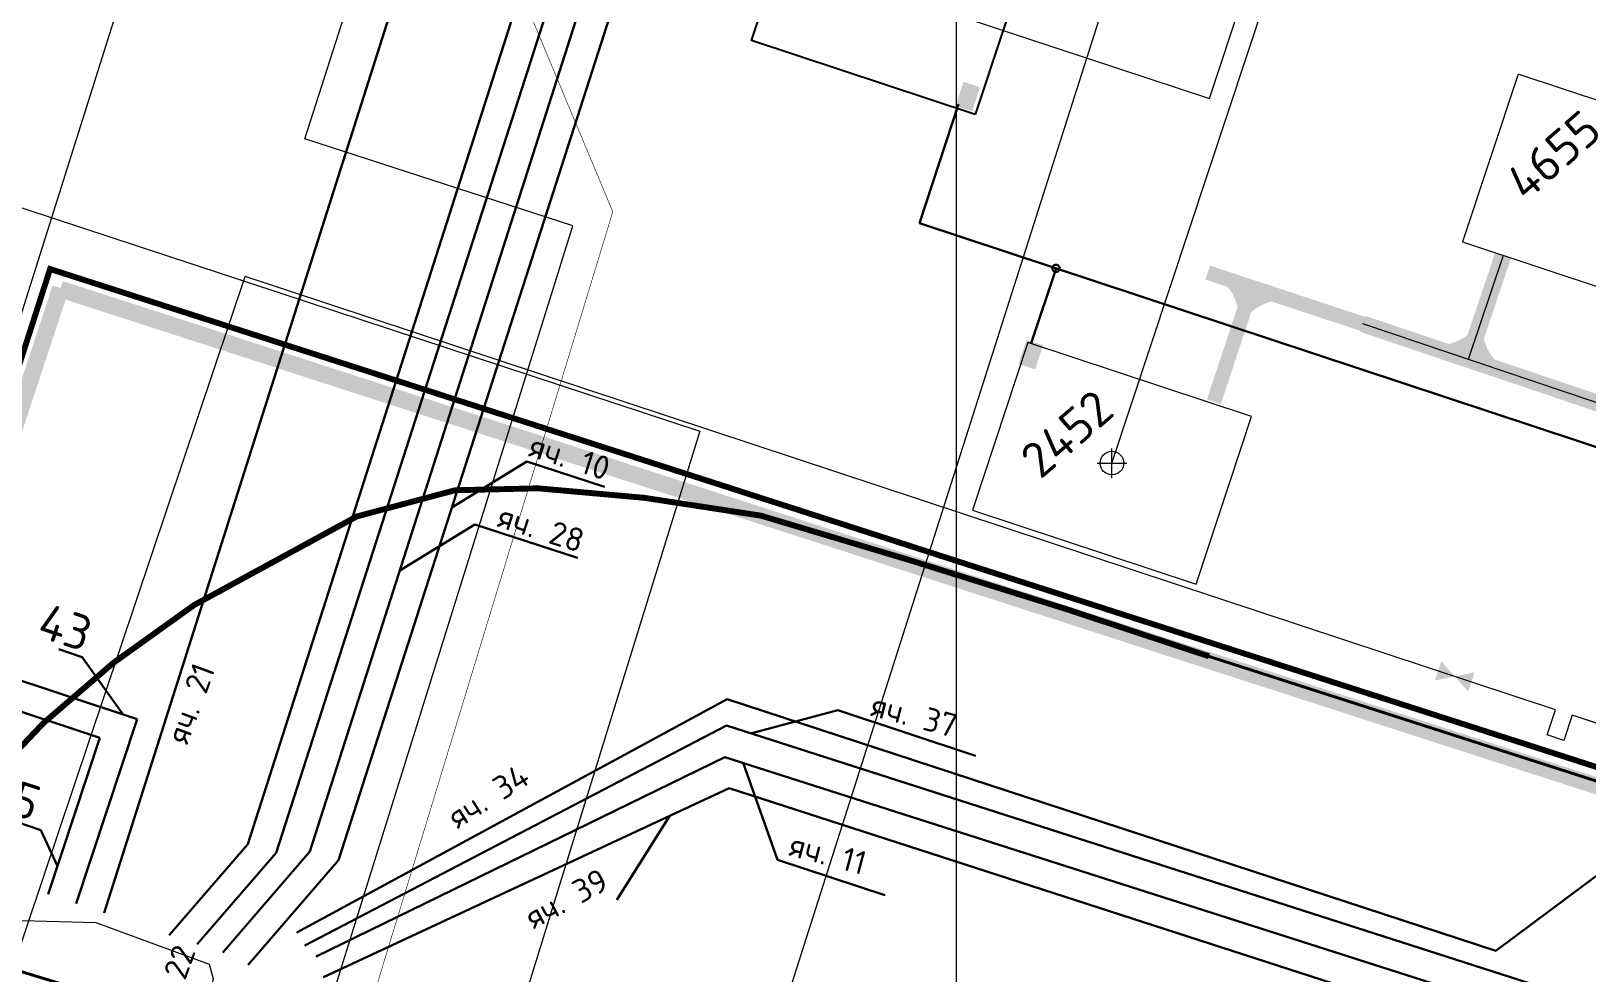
# Model space of a CAD drawing. Header units: millimetres. Extents: x 519 to 9564855, y -810 to 5021775.
# Drawn here: x 9534686 to 9535214, y 4997530 to 4997850 of the extents above; entities that cross this region are included whole.
import ezdxf

# ---------------------------------------------------------------- set-up
doc = ezdxf.new("R2010")
doc.units = ezdxf.units.MM
doc.header["$LTSCALE"] = 2
doc.header["$MEASUREMENT"] = 0
doc.header["$PDMODE"] = 2
doc.header["$PDSIZE"] = 5
for name, color, linetype in [('Existing roads', 41, 'Continuous'), ('FIBERGLASS', 212, 'Continuous'), ('Future Roads', 44, 'Continuous'), ('GRID_PULKOVO', 7, 'Continuous'), ('OilColl&Flowlines', 3, 'Continuous'), ('SITUATION', 7, 'Continuous'), ('Stage 9.Frame&Text', 7, 'Continuous'), ('Stage VII wells', 9, 'Continuous'), ('Газ', 4, 'GAS_LINE')]:
    doc.layers.add(name, color=color, linetype=linetype)
for name, color, linetype, lineweight in [('PPLINE_GAS', 4, 'GAS_LINE', 30), ('SteamInjInfrastructure', 25, 'Continuous', 100), ('Оптиковолоконный кабель', 220, 'CAB6', 20), ('Электро', 1, 'Continuous', 30), ('Электроснаб', 1, 'Continuous', 18), ('Электроснабжене', 1, 'Continuous', 18)]:
    doc.layers.add(name, color=color, linetype=linetype, lineweight=lineweight)
doc.styles.add('92051501$0$STANDARD', font='simplex.shx')
doc.styles.add('Elect', font='isocpeur.ttf')
doc.styles.get("Standard").update_dxf_attribs({"font": 'isocpeur.ttf', "width": 0.5})
doc.linetypes.add('CAB', pattern='A,0.7,-0.43403,["K",Standard,S=0.9,R=0,X=-0.4,Y=-0.3],-0.8', length=1.93403)
doc.linetypes.add('CAB6', pattern='A,0.9,-0.9,["6",Standard,S=0.9,R=0,X=-0.8,Y=-0.4],11', length=12.8)
doc.linetypes.add('GAS_LINE', pattern='A,0.5,-0.2,["G",92051501$0$STANDARD,S=0.1,R=0,X=-0.1,Y=-0.05],-0.05', length=0.75)
doc.linetypes.add('STM_LINE', pattern='A,0.5,-0.2,["S",92051501$0$STANDARD,S=0.1,R=0,X=-0.1,Y=-0.05],-0.05', length=0.75)
doc.linetypes.add('WTR_LINE', pattern='A,0.5,-0.2,["W",92051501$0$STANDARD,S=0.1,R=0,X=-0.1,Y=-0.05],-0.05', length=0.75)

# ---------------------------------------------------------------- blocks, each defined once
blk = doc.blocks.new('92051501$0$VALVE')
at = {"layer": 'OilColl&Flowlines'}
for points in [[(-5.97, -3.45), (-5.97, 3.45), (0, 0)], [(5.97, -3.45), (0, 0), (5.97, 3.45)]]:
    blk.add_solid(points, dxfattribs=at)
blk = doc.blocks.new('92051501$0$WELLPAD')
at = {"flags": 128}
blk.add_lwpolyline([(40, -30), (-40, -30), (-40, 30), (40, 30)], close=True, dxfattribs=at)

msp = doc.modelspace()

# ---------------------------------------------------------------- hatches: boundary and pattern name
at = {"layer": 'Existing roads', "lineweight": 0}
h = msp.add_hatch(color=256, dxfattribs=at)
h.paths.add_polyline_path([(9535177.19872, 4997747.59273), (9535178.78596, 4997746.99596, 0.155118741), (9535183.31861, 4997737.45895), (9535174.76301, 4997740.2121)])
h.paths.add_polyline_path([(9535175.67301, 4997748.16635), (9535177.19872, 4997747.59273), (9535174.76301, 4997740.2121), (9535165.96708, 4997743.04258, 0.161550784)])
at = {"layer": 'Future Roads', "linetype": 'ByBlock', "lineweight": 0, "ltscale": 25}
h = msp.add_hatch(color=256, dxfattribs=at)
h.paths.add_polyline_path([(9535097.46194, 4997753.59832), (9535095.8747, 4997754.19508, 0.155118741), (9535091.34205, 4997763.73209), (9535099.89765, 4997760.97895)])
h.paths.add_polyline_path([(9535098.98765, 4997753.02469), (9535097.46194, 4997753.59832), (9535099.89765, 4997760.97895), (9535108.69358, 4997758.14847, 0.161550784)])
at = {"layer": 'Электро'}
for points in [[(9534999.77869, 4997824.20348), (9535005.39093, 4997822.34649), (9535008.09815, 4997830.52835), (9535002.48592, 4997832.38534)], [(9535021.1617, 4997736.56084), (9535026.77393, 4997734.70385), (9535029.48116, 4997742.88571), (9535023.86893, 4997744.7427)]]:
    msp.add_hatch(color=256, dxfattribs=at).paths.add_polyline_path(points)
at = {"layer": 'Электроснаб', "lineweight": 0}
for points in [[(9534999.77869, 4997824.20348), (9535005.39093, 4997822.34649), (9535008.09815, 4997830.52835), (9535002.48592, 4997832.38534)], [(9535021.1617, 4997736.56084), (9535026.77393, 4997734.70385), (9535029.48116, 4997742.88571), (9535023.86893, 4997744.7427)]]:
    msp.add_hatch(color=1, dxfattribs=at).paths.add_polyline_path(points)
at = {"layer": 'Электроснабжене', "lineweight": 0}
for points in [[(9534999.77869, 4997824.20348), (9535005.39093, 4997822.34649), (9535008.09815, 4997830.52835), (9535002.48592, 4997832.38534)], [(9535021.1617, 4997736.56084), (9535026.77393, 4997734.70385), (9535029.48116, 4997742.88571), (9535023.86893, 4997744.7427)]]:
    msp.add_hatch(color=1, dxfattribs=at).paths.add_polyline_path(points)

# ---------------------------------------------------------------- linework, layer by layer
at = {"color": 5, "linetype": 'WTR_LINE', "lineweight": 0, "ltscale": 20, "const_width": 0.2}
msp.add_lwpolyline([(9534791.76, 4997487.95), (9534850.13, 4997679.24), (9534879.32, 4997774.88), (9534883.39, 4997788.21), (9534826.39994, 4997924.52921), (9534826.39994, 4997924.52921), (9534826.39994, 4997924.52921), (9534850.45, 4997998.23), (9534879.8, 4998093.85), (9534911.67, 4998188.63), (9534942.23, 4998283.85), (9534970.03, 4998379.61)], dxfattribs=at)
at = {"layer": 'Existing roads', "lineweight": 0, "const_width": 5.7, "flags": 128}
for points in [[(9535185.74363, 4997773.42413), (9535173.83547, 4997738.10428)], [(9534695.85446, 4997762.31531), (9534619.05774, 4997529.1948)], [(9534695.73982, 4997761.97529), (9537987.91265, 4996697.63345)], [(9536150.48296, 4997408.82545), (9535138.06092, 4997750.16575)]]:
    msp.add_lwpolyline(points, dxfattribs=at)
at = {"layer": 'FIBERGLASS', "lineweight": 0}
for points, const_width in [([(9534504.58, 4997448.42), (9534513.54, 4997479.12), (9534615.88, 4997531.57), (9534692.3, 4997768.79), (9535205.12249, 4997603.68678), (9535767.37692, 4997422.15728), (9535970.77513, 4997356.48811), (9536109.3207, 4997311.48231), (9536413.59982, 4997213.51771), (9536608.27886, 4997150.66361), (9536821.8264, 4997081.71764), (9537068.05, 4997002.22187)], 2), ([(9535085.84, 4997637.29764), (9535037.97, 4997653.14), (9534985.53273, 4997669.52605), (9534982.00008, 4997670.60831), (9534964.05972, 4997675.97174), (9534933.66, 4997685.06), (9534933.66, 4997685.06), (9534894.02, 4997691.11), (9534858.05, 4997694.33), (9534829.84, 4997693.68), (9534796.38, 4997684.76), (9534741.12, 4997654.65), (9534713.79107, 4997635.06434), (9534690.12, 4997614.71), (9534668.7, 4997592.1), (9534646.21, 4997562.02), (9534601.94, 4997484.56), (9534583.44, 4997439.23)], 2), ([(9535085.72343, 4997637.29764), (9537983.34114, 4996705.15232), (9538036.41897, 4996871.78691), (9539300.70304, 4996479.46424), (9539854.97263, 4997035.43373), (9541157.78752, 4996595.10264)], 1)]:
    msp.add_lwpolyline(points, dxfattribs=dict(at, const_width=const_width))
at = {"layer": 'Future Roads', "linetype": 'ByBlock', "lineweight": 0}
for p, q in [((9535185.629, 4997773.08411), (9535173.83547, 4997738.10428)), ((9536150.48296, 4997408.82545), (9535138.06092, 4997750.16575))]:
    msp.add_line(p, q, dxfattribs=at)
at = {"layer": 'Future Roads', "linetype": 'ByBlock', "lineweight": 0, "const_width": 5}
for points in [[(9535138.06092, 4997750.16575), (9535085.42075, 4997767.58343)], [(9535087.50458, 4997723.74145), (9535100.37348, 4997762.63584)]]:
    msp.add_lwpolyline(points, dxfattribs=at)
at = {"layer": 'GRID_PULKOVO', "lineweight": 0}
msp.add_line((9535000, 5010000), (9535000, 4997493.94022), dxfattribs=at)
at = {"layer": 'OilColl&Flowlines', "lineweight": 0}
for p, q in [((9535085.9701, 4997826.64156), (9535108.34287, 4997894.25715)), ((9535052.9, 4997702.9), (9535115.18023, 4997891.12498)), ((9534977.9, 4997862.4), (9535085.9701, 4997826.64156)), ((9534679.1648, 4997529.89966), (9534758.56675, 4997766.21564)), ((9535203.46927, 4997619.17786), (9534758.56675, 4997766.21564)), ((9535200.64316, 4997610.63003), (9535203.46835, 4997619.1751)), ((9535209.16507, 4997617.29164), (9535206.33987, 4997608.74657)), ((9535773.09678, 4997430.69843), (9535209.16554, 4997617.29306)), ((9535773.09678, 4997430.69843), (9535209.16554, 4997617.29306)), ((9535206.33987, 4997608.74657), (9535200.64316, 4997610.63003))]:
    msp.add_line(p, q, dxfattribs=at)
msp.add_lwpolyline([(9534588.027, 4997454.254), (9534917.382, 4998498.227), (9534915.888, 4998498.88), (9534916.319, 4998499.962), (9534920.185, 4998507.347)], dxfattribs=at)
at = {"layer": 'OilColl&Flowlines', "lineweight": 0, "flags": 128}
msp.add_lwpolyline([(9535220.02446, 4997613.70004), (9535209.16554, 4997617.29306)], dxfattribs=at)
at = {"layer": 'PPLINE_GAS', "linetype": 'ByBlock', "lineweight": 0, "ltscale": 25}
for p, q in [((9534848.54, 4997719.06), (9535082.18, 4997643.38)), ((9535037.97, 4997653.14), (9534983.6, 4997670.13)), ((9535085.84, 4997637.66), (9535037.97, 4997653.14))]:
    msp.add_line(p, q, dxfattribs=at)
at = {"layer": 'SITUATION', "color": 3, "linetype": 'Continuous', "lineweight": 50, "const_width": 1}
msp.add_lwpolyline([(9534420.6035, 4997254.9067), (9534476.34052, 4997234.95935), (9534483.83569, 4997237.45142), (9534548.55758, 4997272.11429), (9534558.36365, 4997299.00404), (9534624.1735, 4997278.82829), (9534677.34838, 4997304.37645), (9534749.01464, 4997509.93136), (9534664.56414, 4997535.73308), (9534644.57292, 4997478.74894), (9534579.57116, 4997443.31543), (9534491.87438, 4997470.15397)], close=True, dxfattribs=at)
at = {"layer": 'Stage 9.Frame&Text', "color": 0, "linetype": 'ByBlock', "lineweight": 0, "elevation": 0.00005}
msp.add_lwpolyline([(9535005.49218, 4997686.88591), (9535081.4727, 4997661.74533), (9535100.32814, 4997718.73072), (9535024.34761, 4997743.8713)], close=True, dxfattribs=at)
at = {"layer": 'Stage 9.Frame&Text', "color": 0, "linetype": 'ByBlock', "lineweight": 0}
msp.add_circle((9535052.9, 4997702.9), 4, dxfattribs=at)
msp.add_point((9535052.9, 4997702.9), dxfattribs=at)
at = {"layer": 'Stage VII wells', "color": 0, "linetype": 'ByBlock', "lineweight": 0}
msp.add_lwpolyline([(9535171.98202, 4997777.9776), (9535247.96254, 4997752.83702), (9535266.81798, 4997809.82241), (9535190.83745, 4997834.96299)], close=True, dxfattribs=at)
at = {"layer": 'SteamInjInfrastructure', "color": 6, "linetype": 'STM_LINE', "lineweight": 0, "ltscale": 15}
for p, q in [((9534928.58961, 4997477.26077, 0), (9535556.65607, 4999447.45705, 0)), ((9534778.86158, 4997812.94874, 0), (9534956.68193, 4998370.14225, 0)), ((9534869.76051, 4997783.44542, 0), (9534778.86158, 4997812.94874, 0)), ((9534784.45052, 4997509.84853, 0), (9534869.76051, 4997783.44542, 0))]:
    msp.add_line(p, q, dxfattribs=at)
at = {"layer": 'Газ', "linetype": 'GAS_LINE', "lineweight": 0, "ltscale": 10}
for p, q in [((9534556.03498, 4997831.19385), (9534912.88633, 4997713.73893)), ((9534912.88633, 4997713.73893), (9534844.17015, 4997491.3922, 0))]:
    msp.add_line(p, q, dxfattribs=at)
at = {"layer": 'Оптиковолоконный кабель', "linetype": 'CAB', "lineweight": 0, "ltscale": 0.5, "elevation": -39.9038}
msp.add_lwpolyline([(9534509.7139, 4997544.4721), (9534604.8274, 4997523.5856), (9534620.7339, 4997530.2027), (9534648.6479, 4997530.6139), (9534653.4917, 4997542.6567), (9534658.5342, 4997546.2908), (9534678.6621, 4997547.6605), (9534707.8114, 4997546.9245), (9534746.323, 4997532.7871), (9534747.6706, 4997527.7868), (9534745.3598, 4997516.2862), (9534792.378, 4997501.932), (9534798.66482, 4997500.27133)], dxfattribs=at)
at = {"layer": 'Электро'}
for p, q in [((9534710.65241, 4997550.25366, 0), (9535164.36449, 4998977.03083, 0)), ((9534759.42431, 4997573.52942, 0), (9534928.9186, 4998103.16291, 0)), ((9534769.05831, 4997570.59342, -0.00006), (9534939.21684, 4998099.70884, 0)), ((9534780.55657, 4997570.98498, 0), (9534948.76251, 4998096.59264, 0)), ((9534790.19057, 4997568.04898, -0.00006), (9534958.58911, 4998091.69164, -0.00006)), ((9535183.27486, 4997537.32683, 0), (9535678.29748, 4997906.25207, 0)), ((9534987.49059, 4997784.36646, 0), (9535000.74079, 4997824.73403)), ((9535229.37261, 4997704.33208), (9534987.49059, 4997784.36646, 0)), ((9535025.4406, 4997743.6417), (9535033.89651, 4997769.01158)), ((9534721.87543, 4997616.00589, 0), (9534588.55582, 4997660.11893, 0)), ((9534709.24032, 4997609.65342, 0), (9534576.04227, 4997653.72624, 0)), ((9534776.0992, 4997543.55806, 0), (9534922.21912, 4997622.78347, 0)), ((9534922.21912, 4997622.78347, 0), (9535183.27486, 4997537.32683, 0)), ((9534701.15862, 4997553.39499, 0), (9534721.87543, 4997616.00589, 0)), ((9534778.77929, 4997539.14621, 0), (9534921.94873, 4997613.78835, 0)), ((9534921.94873, 4997613.78835, 0), (9536042.97441, 4997254.31163, 0)), ((9534691.66482, 4997556.53631, 0), (9534709.24032, 4997609.65342, 0)), ((9534782.60532, 4997535.35077, -0.00006), (9534921.40563, 4997603.03236, -0.00006)), ((9534921.40563, 4997603.03236, -0.00006), (9535214.16892, 4997509.58166, -0.00006)), ((9534785.1044, 4997528.33973, -0.00006), (9534922.88472, 4997592.5006, -0.00006)), ((9534922.88472, 4997592.5006, -0.00006), (9536780.13294, 4996992.7527, -0.00006))]:
    msp.add_line(p, q, dxfattribs=at)
at = {"layer": 'Электро', "ltscale": 25}
for p, q in [((9534828.71604, 4997687.84562, -0.00006), (9534854.19835, 4997703.4534)), ((9534854.19835, 4997703.4534), (9534880.6138, 4997694.87051)), ((9534811.09562, 4997666.413, 0), (9534836.57794, 4997682.02078, 0.00006)), ((9534836.57794, 4997682.02078, 0.00006), (9534871.39942, 4997670.7066, 0.00006)), ((9534930.62387, 4997611.20514, -0.00006), (9534959.85478, 4997618.96713, -0.00006)), ((9534959.85478, 4997618.96713, -0.00006), (9535006.55242, 4997603.51573, -0.00006)), ((9534927.69608, 4997601.12724, -0.00006), (9534939.33257, 4997568.22256, -0.00006)), ((9534884.75417, 4997554.62241), (9534902.60746, 4997583.05798, -0.00006)), ((9534939.33257, 4997568.22256, -0.00006), (9534975.74974, 4997556.17278, -0.00006))]:
    msp.add_line(p, q, dxfattribs=at)
at = {"layer": 'Электро', "ltscale": 10}
for p, q in [((9534695.22846, 4997639.68181, 0), (9534703.15529, 4997637.05897, 0)), ((9534703.15529, 4997637.05897, 0), (9534716.9751, 4997617.62732, 0)), ((9534681.23115, 4997580.94742, -0.00001), (9534689.15798, 4997578.32457, -0.00001)), ((9534689.15798, 4997578.32457, -0.00001), (9534694.83117, 4997566.10573, 0))]:
    msp.add_line(p, q, dxfattribs=at)
at = {"layer": 'Электро', "ltscale": 0.05}
for p, q in [((9534732.72177, 4997542.63565, 0), (9534759.42431, 4997573.52942, 0)), ((9534742.27251, 4997539.53242, -0.00006), (9534769.05831, 4997570.59342, -0.00006)), ((9534750.93757, 4997536.71698, 0), (9534780.55657, 4997570.98498, 0)), ((9534759.60255, 4997532.5789, -0.00006), (9534790.19057, 4997568.04898, -0.00006))]:
    msp.add_line(p, q, dxfattribs=at)
at = {"layer": 'Электро', "ltscale": 25}
for start, end in [(359.9999998, 179.9999999), (179.9999999, 359.9999998)]:
    msp.add_arc((9535033.89651, 4997769.01158), 1.25, start, end, dxfattribs=at)
at = {"layer": 'Электроснаб', "color": 1, "linetype": 'ByBlock', "lineweight": 0}
for p, q in [((9534710.65241, 4997550.25366, 0), (9535164.36449, 4998977.03083, 0)), ((9534759.42431, 4997573.52942, 0), (9534928.9186, 4998103.16291, 0)), ((9534769.05831, 4997570.59342, -0.00006), (9534939.21684, 4998099.70884, 0)), ((9534780.55657, 4997570.98498, 0), (9534948.76251, 4998096.59264, 0)), ((9534790.19057, 4997568.04898, -0.00006), (9534958.58911, 4998091.69164, -0.00006)), ((9535183.27486, 4997537.32683, 0), (9535678.29748, 4997906.25207, 0)), ((9534721.87543, 4997616.00589, 0), (9534588.55582, 4997660.11893, 0)), ((9534709.24032, 4997609.65342, 0), (9534576.04227, 4997653.72624, 0)), ((9534776.0992, 4997543.55806, 0), (9534922.21912, 4997622.78347, 0)), ((9534922.21912, 4997622.78347, 0), (9535183.27486, 4997537.32683, 0)), ((9534701.15862, 4997553.39499, 0), (9534721.87543, 4997616.00589, 0)), ((9534778.77929, 4997539.14621, 0), (9534921.94873, 4997613.78835, 0)), ((9534921.94873, 4997613.78835, 0), (9536042.97441, 4997254.31163, 0)), ((9534691.66482, 4997556.53631, 0), (9534709.24032, 4997609.65342, 0)), ((9534782.60532, 4997535.35077, -0.00006), (9534921.40563, 4997603.03236, -0.00006)), ((9534921.40563, 4997603.03236, -0.00006), (9535214.16892, 4997509.58166, -0.00006)), ((9534785.1044, 4997528.33973, -0.00006), (9534922.88472, 4997592.5006, -0.00006)), ((9534922.88472, 4997592.5006, -0.00006), (9536780.13294, 4996992.7527, -0.00006))]:
    msp.add_line(p, q, dxfattribs=at)
at = {"layer": 'Электроснаб', "color": 1, "lineweight": 0}
for p, q in [((9534987.49059, 4997784.36646, 0), (9535000.74079, 4997824.73403)), ((9535229.37261, 4997704.33208), (9534987.49059, 4997784.36646, 0)), ((9535025.4406, 4997743.6417), (9535033.89651, 4997769.01158))]:
    msp.add_line(p, q, dxfattribs=at)
at = {"layer": 'Электроснаб', "color": 1, "lineweight": 0, "ltscale": 25}
for p, q in [((9534828.71604, 4997687.84562, -0.00006), (9534854.19835, 4997703.4534)), ((9534854.19835, 4997703.4534), (9534880.6138, 4997694.87051)), ((9534811.09562, 4997666.413, 0), (9534836.57794, 4997682.02078, 0.00006)), ((9534836.57794, 4997682.02078, 0.00006), (9534871.39942, 4997670.7066, 0.00006)), ((9534930.62387, 4997611.20514, -0.00006), (9534959.85478, 4997618.96713, -0.00006)), ((9534959.85478, 4997618.96713, -0.00006), (9535006.55242, 4997603.51573, -0.00006)), ((9534927.69608, 4997601.12724, -0.00006), (9534939.33257, 4997568.22256, -0.00006)), ((9534884.75417, 4997554.62241), (9534902.60746, 4997583.05798, -0.00006)), ((9534939.33257, 4997568.22256, -0.00006), (9534975.74974, 4997556.17278, -0.00006))]:
    msp.add_line(p, q, dxfattribs=at)
at = {"layer": 'Электроснаб', "color": 1, "lineweight": 0, "ltscale": 10}
for p, q in [((9534695.22846, 4997639.68181, 0), (9534703.15529, 4997637.05897, 0)), ((9534703.15529, 4997637.05897, 0), (9534716.9751, 4997617.62732, 0)), ((9534681.23115, 4997580.94742, -0.00001), (9534689.15798, 4997578.32457, -0.00001)), ((9534689.15798, 4997578.32457, -0.00001), (9534694.83117, 4997566.10573, 0))]:
    msp.add_line(p, q, dxfattribs=at)
at = {"layer": 'Электроснаб', "color": 1, "lineweight": 0, "ltscale": 0.05}
for p, q in [((9534732.72177, 4997542.63565, 0), (9534759.42431, 4997573.52942, 0)), ((9534742.27251, 4997539.53242, -0.00006), (9534769.05831, 4997570.59342, -0.00006)), ((9534750.93757, 4997536.71698, 0), (9534780.55657, 4997570.98498, 0)), ((9534759.60255, 4997532.5789, -0.00006), (9534790.19057, 4997568.04898, -0.00006))]:
    msp.add_line(p, q, dxfattribs=at)
at = {"layer": 'Электроснаб', "color": 1, "lineweight": 0, "ltscale": 25}
for start, end in [(359.9999998, 179.9999999), (179.9999999, 359.9999998)]:
    msp.add_arc((9535033.89651, 4997769.01158), 1.25, start, end, dxfattribs=at)
at = {"layer": 'Электроснабжене', "color": 1, "linetype": 'ByBlock', "lineweight": 0}
for p, q in [((9534710.65241, 4997550.25366, 0), (9535164.36449, 4998977.03083, 0)), ((9534759.42431, 4997573.52942, 0), (9534928.9186, 4998103.16291, 0)), ((9534769.05831, 4997570.59342, -0.00006), (9534939.21684, 4998099.70884, 0)), ((9534780.55657, 4997570.98498, 0), (9534948.76251, 4998096.59264, 0)), ((9534790.19057, 4997568.04898, -0.00006), (9534958.58911, 4998091.69164, -0.00006)), ((9535183.27486, 4997537.32683, 0), (9535678.29748, 4997906.25207, 0)), ((9534721.87543, 4997616.00589, 0), (9534588.55582, 4997660.11893, 0)), ((9534709.24032, 4997609.65342, 0), (9534576.04227, 4997653.72624, 0)), ((9534776.0992, 4997543.55806, 0), (9534922.21912, 4997622.78347, 0)), ((9534922.21912, 4997622.78347, 0), (9535183.27486, 4997537.32683, 0)), ((9534701.15862, 4997553.39499, 0), (9534721.87543, 4997616.00589, 0)), ((9534778.77929, 4997539.14621, 0), (9534921.94873, 4997613.78835, 0)), ((9534921.94873, 4997613.78835, 0), (9536042.97441, 4997254.31163, 0)), ((9534691.66482, 4997556.53631, 0), (9534709.24032, 4997609.65342, 0)), ((9534782.60532, 4997535.35077, -0.00006), (9534921.40563, 4997603.03236, -0.00006)), ((9534921.40563, 4997603.03236, -0.00006), (9535214.16892, 4997509.58166, -0.00006)), ((9534785.1044, 4997528.33973, -0.00006), (9534922.88472, 4997592.5006, -0.00006)), ((9534922.88472, 4997592.5006, -0.00006), (9536780.13294, 4996992.7527, -0.00006))]:
    msp.add_line(p, q, dxfattribs=at)
at = {"layer": 'Электроснабжене', "color": 1, "lineweight": 0}
for p, q in [((9534987.49059, 4997784.36646, 0), (9535000.74079, 4997824.73403)), ((9535229.37261, 4997704.33208), (9534987.49059, 4997784.36646, 0)), ((9535025.4406, 4997743.6417), (9535033.89651, 4997769.01158))]:
    msp.add_line(p, q, dxfattribs=at)
at = {"layer": 'Электроснабжене', "color": 1, "lineweight": 0, "ltscale": 25}
for p, q in [((9534828.71604, 4997687.84562, -0.00006), (9534854.19835, 4997703.4534)), ((9534854.19835, 4997703.4534), (9534880.6138, 4997694.87051)), ((9534811.09562, 4997666.413, 0), (9534836.57794, 4997682.02078, 0.00006)), ((9534836.57794, 4997682.02078, 0.00006), (9534871.39942, 4997670.7066, 0.00006)), ((9534930.62387, 4997611.20514, -0.00006), (9534959.85478, 4997618.96713, -0.00006)), ((9534959.85478, 4997618.96713, -0.00006), (9535006.55242, 4997603.51573, -0.00006)), ((9534927.69608, 4997601.12724, -0.00006), (9534939.33257, 4997568.22256, -0.00006)), ((9534884.75417, 4997554.62241), (9534902.60746, 4997583.05798, -0.00006)), ((9534939.33257, 4997568.22256, -0.00006), (9534975.74974, 4997556.17278, -0.00006))]:
    msp.add_line(p, q, dxfattribs=at)
at = {"layer": 'Электроснабжене', "color": 1, "lineweight": 0, "ltscale": 10}
for p, q in [((9534695.22846, 4997639.68181, 0), (9534703.15529, 4997637.05897, 0)), ((9534703.15529, 4997637.05897, 0), (9534716.9751, 4997617.62732, 0)), ((9534681.23115, 4997580.94742, -0.00001), (9534689.15798, 4997578.32457, -0.00001)), ((9534689.15798, 4997578.32457, -0.00001), (9534694.83117, 4997566.10573, 0))]:
    msp.add_line(p, q, dxfattribs=at)
at = {"layer": 'Электроснабжене', "color": 1, "lineweight": 0, "ltscale": 0.05}
for p, q in [((9534732.72177, 4997542.63565, 0), (9534759.42431, 4997573.52942, 0)), ((9534742.27251, 4997539.53242, -0.00006), (9534769.05831, 4997570.59342, -0.00006)), ((9534750.93757, 4997536.71698, 0), (9534780.55657, 4997570.98498, 0)), ((9534759.60255, 4997532.5789, -0.00006), (9534790.19057, 4997568.04898, -0.00006))]:
    msp.add_line(p, q, dxfattribs=at)
at = {"layer": 'Электроснабжене', "color": 1, "lineweight": 0, "ltscale": 25}
for start, end in [(359.9999998, 179.9999999), (179.9999999, 359.9999998)]:
    msp.add_arc((9535033.89651, 4997769.01158), 1.25, start, end, dxfattribs=at)

# ---------------------------------------------------------------- block references
at = {"layer": 'OilColl&Flowlines', "lineweight": 0, "rotation": 341.6915559985446}
msp.add_blockref('92051501$0$VALVE', (9535169.29161, 4997630.48662), dxfattribs=at)
at = {"layer": 'Stage 9.Frame&Text', "color": 0, "linetype": 'ByBlock', "lineweight": 0, "xscale": 1.000397499139614, "yscale": 1.000397499139614, "zscale": 1.000397499139614, "rotation": 341.6915560444714}
msp.add_blockref('92051501$0$WELLPAD', (9534977.91016, 4997862.30831, 0.00005), dxfattribs=at)

# ---------------------------------------------------------------- texts
at = {"layer": 'Stage 9.Frame&Text', "color": 0, "linetype": 'ByBlock', "lineweight": 0, "style": 'Elect'}
msp.add_text('2452', height=12, rotation=41, dxfattribs=at).set_placement((9535028.62597, 4997697.15065))
at = {"layer": 'Stage VII wells', "color": 0, "linetype": 'ByBlock', "lineweight": 0, "style": 'Elect'}
msp.add_text('4655', height=12, rotation=41, dxfattribs=at).set_placement((9535193.43736, 4997791.33608))
at = {"layer": 'Электро'}
for s, height, rotation, p in [('яч. 10', 8, 342.2423838, (9534854.38091, 4997705.35015, -0.00006)), ('яч. 28', 8, 342.2423838, (9534843.71372, 4997681.44125, -0.00006)), ('43', 12, 341.6915561, (9534687.30053, 4997644.16, 0)), ('яч. 21', 8, 69.72971, (9534738.90339, 4997606.98408, -0.00006)), ('яч. 37', 8, 345.0848476, (9534970.51834, 4997617.18012, -0.00006)), ('15', 12, 341.6915561, (9534672.37664, 4997585.75228, -0.00001)), ('яч. 34', 8, 32.4097675, (9534830.63511, 4997578.48348, -0.00006)), ('яч. 11', 8, 345.0848476, (9534942.80041, 4997569.73572, -0.00006)), ('яч. 39', 8, 28.3203011, (9534856.44387, 4997544.49863, -0.00006)), ('яч. 22', 8, 69.72971, (9534731.80478, 4997509.89282, -0.00006))]:
    msp.add_text(s, height=height, rotation=rotation, dxfattribs=at).set_placement(p)
at = {"layer": 'Электроснаб', "color": 1, "lineweight": 0}
for s, height, rotation, p in [('яч. 10', 8, 342.2423838, (9534854.38091, 4997705.35015, -0.00006)), ('яч. 28', 8, 342.2423838, (9534843.71372, 4997681.44125, -0.00006)), ('43', 12, 341.6915561, (9534687.30053, 4997644.16, 0)), ('яч. 21', 8, 69.72971, (9534738.90339, 4997606.98408, -0.00006)), ('яч. 37', 8, 345.0848476, (9534970.51834, 4997617.18012, -0.00006)), ('15', 12, 341.6915561, (9534672.37664, 4997585.75228, -0.00001)), ('яч. 34', 8, 32.4097675, (9534830.63511, 4997578.48348, -0.00006)), ('яч. 11', 8, 345.0848476, (9534942.80041, 4997569.73572, -0.00006)), ('яч. 39', 8, 28.3203011, (9534856.44387, 4997544.49863, -0.00006)), ('яч. 22', 8, 69.72971, (9534731.80478, 4997509.89282, -0.00006))]:
    msp.add_text(s, height=height, rotation=rotation, dxfattribs=at).set_placement(p)
at = {"layer": 'Электроснабжене', "color": 1, "lineweight": 0}
for s, height, rotation, p in [('яч. 10', 8, 342.2423838, (9534854.38091, 4997705.35015, -0.00006)), ('яч. 28', 8, 342.2423838, (9534843.71372, 4997681.44125, -0.00006)), ('43', 12, 341.6915561, (9534687.30053, 4997644.16, 0)), ('яч. 21', 8, 69.72971, (9534738.90339, 4997606.98408, -0.00006)), ('яч. 37', 8, 345.0848476, (9534970.51834, 4997617.18012, -0.00006)), ('15', 12, 341.6915561, (9534672.37664, 4997585.75228, -0.00001)), ('яч. 34', 8, 32.4097675, (9534830.63511, 4997578.48348, -0.00006)), ('яч. 11', 8, 345.0848476, (9534942.80041, 4997569.73572, -0.00006)), ('яч. 39', 8, 28.3203011, (9534856.44387, 4997544.49863, -0.00006)), ('яч. 22', 8, 69.72971, (9534731.80478, 4997509.89282, -0.00006))]:
    msp.add_text(s, height=height, rotation=rotation, dxfattribs=at).set_placement(p)

doc.saveas('drawing.dxf')
